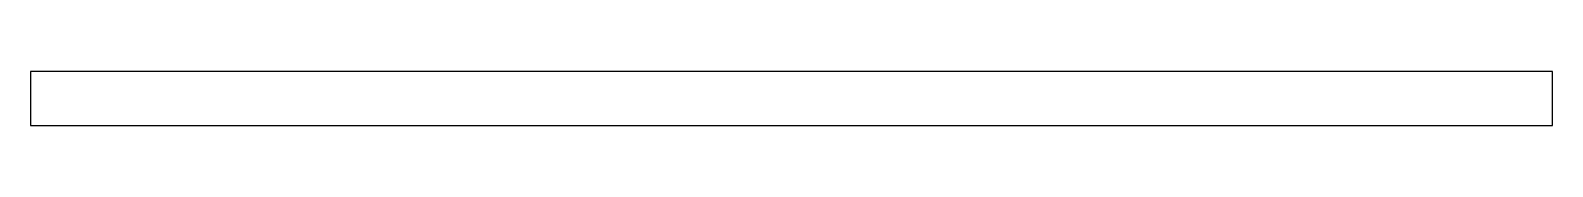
# Model space of a CAD drawing. Extents: x 0 to 105, y 0 to 4.
import ezdxf

# ---------------------------------------------------------------- set-up
doc = ezdxf.new("R2010")
doc.units = 0
doc.header["$MEASUREMENT"] = 0
doc.layers.add('BURN', color=1, linetype='CONTINUOUS')
doc.layers.add('SCRIBE', color=1, linetype='CONTINUOUS')

msp = doc.modelspace()

# ---------------------------------------------------------------- linework, layer by layer
at = {"layer": 'BURN'}
for p, q in [((104.76, 3.75), (0, 3.75)), ((0, 3.75), (0, 0)), ((104.76, 0), (104.76, 3.75)), ((0, 0), (104.76, 0))]:
    msp.add_line(p, q, dxfattribs=at)
at = {"layer": 'SCRIBE'}
for centre in [(1.71, 3.75), (7.83, 3.75), (13.96, 3.75), (20.09, 3.75), (26.22, 3.75), (32.35, 3.75), (38.48, 3.75), (44.61, 3.75), (50.74, 3.75), (56.86, 3.75), (62.99, 3.75), (69.12, 3.75), (75.25, 3.75), (81.38, 3.75), (87.51, 3.75), (93.64, 3.75), (99.77, 3.75), (1.71, 0), (7.83, 0), (13.96, 0), (20.09, 0), (26.22, 0), (32.35, 0), (38.48, 0), (44.61, 0), (50.74, 0), (56.86, 0), (62.99, 0), (69.12, 0), (75.25, 0), (81.38, 0), (87.51, 0), (93.64, 0), (99.77, 0)]:
    msp.add_circle(centre, 0, dxfattribs=at)

doc.saveas('drawing.dxf')
